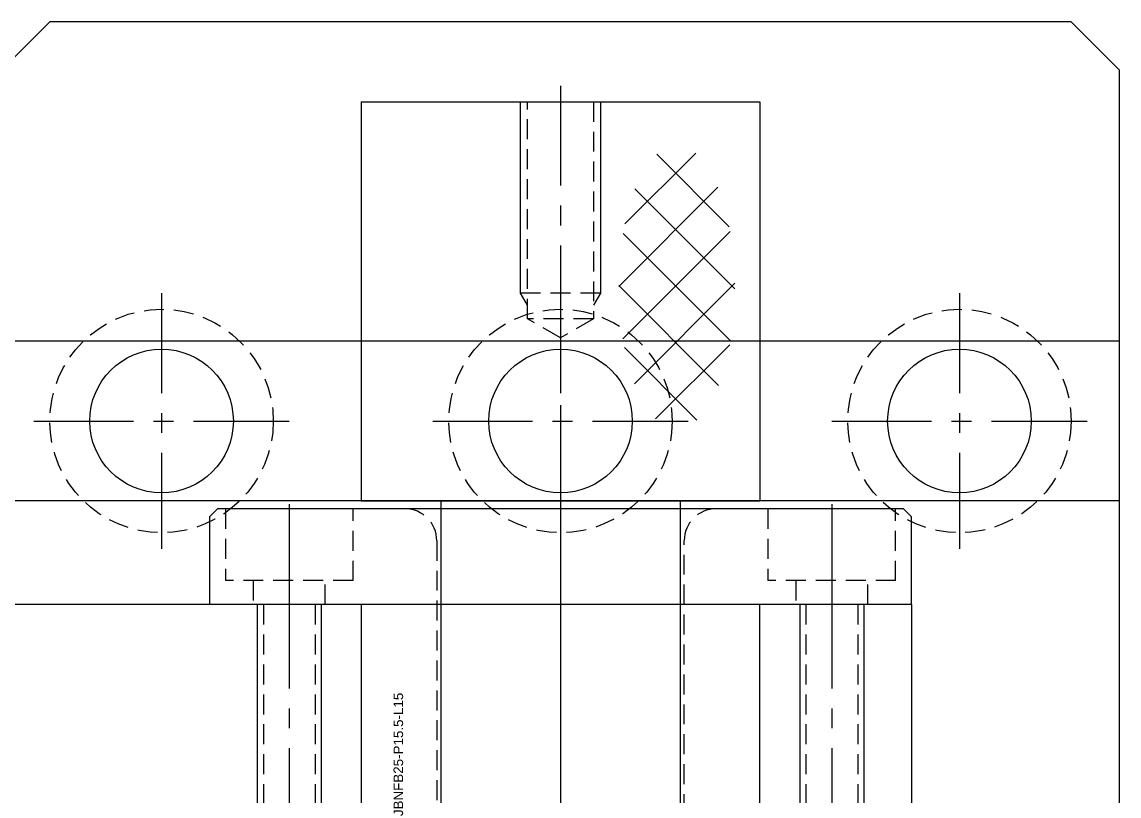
# Model space of a CAD drawing. Header units: inches. Extents: x 0 to 77285, y -118 to 40065.
# Drawn here: x 26881.5 to 26950.2, y 5739.8 to 5788.3 of the extents above; entities that cross this region are included whole.
import ezdxf

# ---------------------------------------------------------------- set-up
doc = ezdxf.new("R2010")
doc.units = ezdxf.units.IN
doc.header["$LTSCALE"] = 5
doc.header["$MEASUREMENT"] = 0
for name, pattern in [('CENTER', [2, 1.25, -0.25, 0.25, -0.25]), ('HIDDEN', [0.375, 0.25, -0.125]), ('PHANTOM', [2.5, 1.25, -0.25, 0.25, -0.25, 0.25, -0.25])]:
    doc.linetypes.add(name, pattern=pattern)
for name, color, linetype in [('11', 1, 'CENTER'), ('22', 2, 'HIDDEN'), ('44', 4, 'Continuous'), ('99', 181, 'Continuous'), ('B', 123, 'Continuous'), ('BOM-T', 4, 'Continuous'), ('T', 3, 'Continuous'), ('Y', 60, 'Continuous')]:
    doc.layers.add(name, color=color, linetype=linetype)
doc.layers.add('33', color=3, linetype='PHANTOM', lineweight=9)
doc.styles.get("Standard").update_dxf_attribs({"font": 'arial.ttf'})

# ---------------------------------------------------------------- blocks, each defined once
blk = doc.blocks.new('A$Cf7c8dc8a')
at = {"layer": '33'}
h = blk.add_hatch(dxfattribs=at)
h.set_pattern_fill('NET', color=256, scale=20, angle=-45)
h.set_pattern_definition([(315, (-19888.0082, 60077.531), (1.76776695, 1.76776695), []), (45, (-19888.0082, 60077.531), (-1.76776695, 1.76776695), [])])
edge = h.paths.add_edge_path()
edge.add_ellipse((7.287, 13.392), major_axis=(0, 8.877), ratio=0.409244, start_angle=0, end_angle=360)
for p, q in [((-12.5, 25), (-12.5, 0)), ((-12.5, 25), (12.5, 25)), ((12.5, 25), (12.5, 0)), ((-12.5, 0), (12.5, 0)), ((-7.5, 0), (-7.5, -45)), ((7.5, 0), (7.5, -45))]:
    blk.add_line(p, q)
at = {"layer": '11'}
blk.add_line((0, 26), (0, -61), dxfattribs=at)
at = {"layer": '22'}
for p, q in [((-2.067, 11.4), (-2.067, 25)), ((2.067, 25), (2.067, 11.4)), ((2.5, 13), (-2.5, 13)), ((0, 10.207), (-2.067, 11.4)), ((2.067, 11.4), (-2.067, 11.4)), ((2.067, 11.4), (0, 10.207))]:
    blk.add_line(p, q, dxfattribs=at)
at = {"layer": 'T'}
for p, q in [((-2.5, 13), (-2.5, 25)), ((2.5, 25), (2.5, 13)), ((-2.067, 12.25), (-2.5, 13)), ((2.5, 13), (2.067, 12.25))]:
    blk.add_line(p, q, dxfattribs=at)
blk = doc.blocks.new('A$Ca68f7a3e')
for p, q in [((0, -3, 0), (3, 0)), ((67, 0), (3, 0)), ((67, 0), (70, -3, 0)), ((70, -3, 0), (70, -78.5, 0)), ((70, -20), (0, -20)), ((70, -30), (0, -30))]:
    blk.add_line(p, q)
for centre in [(10, -25), (35, -25, 0), (60, -25)]:
    blk.add_circle(centre, 4.5)
at = {"layer": '11'}
for p, q in [((10, -17), (10, -33)), ((35, -17, 0), (35, -33, 0)), ((60, -17), (60, -33)), ((2, -25), (18, -25)), ((27, -25, 0), (43, -25, 0)), ((52, -25), (68, -25))]:
    blk.add_line(p, q, dxfattribs=at)
at = {"layer": '22'}
for centre in [(10, -25), (35, -25, 0), (60, -25)]:
    blk.add_circle(centre, 7, dxfattribs=at)
blk = doc.blocks.new('A$Ce4195c60')
for p, q in [((77, 12, 0), (-10, 12)), ((-10, 12), (-10, 0)), ((77, 12, 0), (77, -3, 0)), ((10, 0, 0), (-10, 0)), ((10, -3, 0), (10, 0, 0)), ((77, -3, 0), (10, -3, 0))]:
    blk.add_line(p, q)
at = {"layer": '11'}
for p, q in [((0, 13), (0, -1)), ((38, 13, 0), (38, -4, 0)), ((55, 13, 0), (55, -4, 0)), ((72, 13, 0), (72, -4, 0))]:
    blk.add_line(p, q, dxfattribs=at)
at = {"layer": '22'}
for p, q in [((-5.5, 5.5), (-5.5, 12)), ((5.5, 12), (5.5, 5.5)), ((36.379, 12, 0), (36.379, -3, 0)), ((39.621, 12, 0), (39.621, -3, 0)), ((42.5, 12, 0), (42.5, -3, 0)), ((67.5, -3, 0), (67.5, 12, 0)), ((70.379, 12, 0), (70.379, -3, 0)), ((73.621, 12, 0), (73.621, -3, 0)), ((5.5, 5.5), (-5.5, 5.5)), ((-3.3, 5.5), (-3.3, 0)), ((3.3, 5.5), (3.3, 0))]:
    blk.add_line(p, q, dxfattribs=at)
at = {"layer": 'T'}
for p, q in [((36, 12, 0), (36, -3, 0)), ((40, 12, 0), (40, -3, 0)), ((70, 12, 0), (70, -3, 0)), ((74, 12, 0), (74, -3, 0))]:
    blk.add_line(p, q, dxfattribs=at)
blk = doc.blocks.new('A$C9dcec20e')
for p, q in [((-21.5, 6), (-22, 5.5)), ((-22, 5.5), (-22, 0)), ((21.5, 6), (-21.5, 6)), ((22, 5.5), (21.5, 6)), ((22, 0), (22, 5.5)), ((22, 0), (-22, 0)), ((-12.5, 0), (-12.5, -14.5)), ((12.5, -14.5), (12.5, 0)), ((-12.5, -14.5), (-12, -15)), ((12, -15), (-12, -15)), ((12, -15), (12.5, -14.5))]:
    blk.add_line(p, q)
at = {"layer": '11'}
for p, q in [((0, 7.05), (0, -16.05)), ((-17, 6.3), (-17, -0.3)), ((17, 6.3), (17, -0.3))]:
    blk.add_line(p, q, dxfattribs=at)
at = {"layer": '22'}
for p, q in [((-21, 6), (-21, 1.5)), ((-13, 1.5), (-13, 6)), ((13, 6), (13, 1.5)), ((21, 1.5), (21, 6)), ((-7.75, 4), (-7.75, -15)), ((7.75, -15), (7.75, 4)), ((-13, 1.5), (-21, 1.5)), ((-19.25, 1.5), (-19.25, 0)), ((-14.75, 0), (-14.75, 1.5)), ((21, 1.5), (13, 1.5)), ((14.75, 1.5), (14.75, 0)), ((19.25, 0), (19.25, 1.5))]:
    blk.add_line(p, q, dxfattribs=at)
for centre, start, end in [((-9.75, 4), 0, 90), ((9.75, 4), 90, 180)]:
    blk.add_arc(centre, 2, start, end, dxfattribs=at)
at = {"layer": 'BOM-T', "color": 4}
blk.add_text('JBNFB25-P15.5-L15', height=0.6, rotation=90, dxfattribs=at).set_placement((-9.864, -13.253))
blk = doc.blocks.new('A$Cd8c77eff')
at = {"layer": '44'}
blk.add_blockref('A$Cf7c8dc8a', (55, 18.5), dxfattribs=at)
at = {"layer": '99'}
blk.add_blockref('A$C9dcec20e', (55, 12), dxfattribs=at)
at = {"layer": 'B'}
blk.add_blockref('A$Ca68f7a3e', (20, 48.5), dxfattribs=at)
at = {"layer": 'Y'}
blk.add_blockref('A$Ce4195c60', (0, 0), dxfattribs=at)
blk = doc.blocks.new('A$C4e1bf573')
blk.add_blockref('A$Cd8c77eff', (205, -73.5, 0))

msp = doc.modelspace()

# ---------------------------------------------------------------- block references
msp.add_blockref('A$C4e1bf573', (26655.24648877, 5813.27264703, 0.00000001))

doc.saveas('drawing.dxf')
